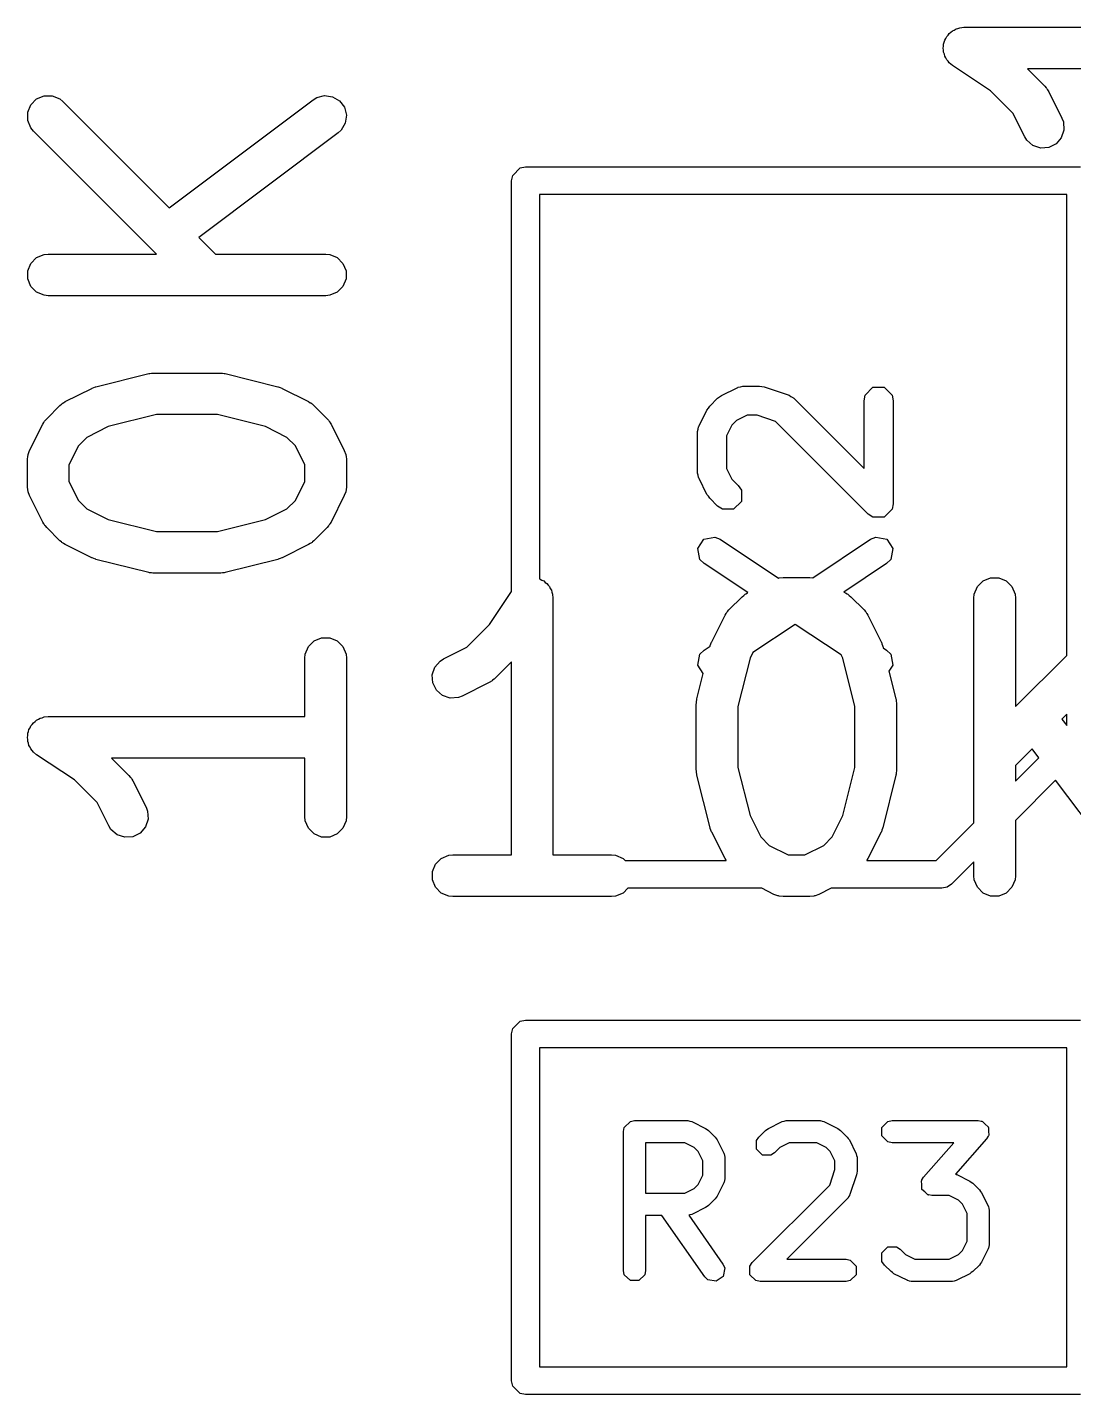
# Model space of a CAD drawing. Header units: inches. Extents: x 1.92 to 4.46, y -4.34 to -2.08.
# Drawn here: x 3.3535 to 3.502, y -3.0404 to -2.8464 of the extents above; entities that cross this region are included whole.
import ezdxf

# ---------------------------------------------------------------- set-up
doc = ezdxf.new("R2010")
doc.units = ezdxf.units.IN
doc.header["$MEASUREMENT"] = 0
doc.layers.add('BLACK', color=250, linetype='CONTINUOUS')

msp = doc.modelspace()

# ---------------------------------------------------------------- linework, layer by layer
at = {"layer": 'BLACK', "linetype": 'CONTINUOUS'}
for p, q in [((3.48384, -2.84794), (3.48396, -2.84767)), ((3.48396, -2.84767), (3.48416, -2.84746)), ((3.48416, -2.84746), (3.48432, -2.84722)), ((3.48432, -2.84722), (3.48456, -2.84706)), ((3.48456, -2.84706), (3.48477, -2.84685)), ((3.48477, -2.84685), (3.48504, -2.84674)), ((3.48504, -2.84674), (3.48528, -2.84658)), ((3.48528, -2.84658), (3.48556, -2.84652)), ((3.48556, -2.84652), (3.48583, -2.84641)), ((3.48583, -2.84641), (3.4864, -2.84635)), ((3.4864, -2.84635), (3.48641, -2.84635)), ((3.48641, -2.84635), (3.48641, -2.84635)), ((3.48641, -2.84635), (3.48641, -2.84635)), ((3.48641, -2.84635), (3.52283, -2.84635)), ((3.48346, -2.84931), (3.48351, -2.84902)), ((3.48351, -2.84959), (3.48346, -2.84931)), ((3.48351, -2.84873), (3.48362, -2.84846)), ((3.48351, -2.84902), (3.48351, -2.84873)), ((3.48351, -2.84988), (3.48351, -2.84959)), ((3.48362, -2.84846), (3.48368, -2.84818)), ((3.48368, -2.84818), (3.48384, -2.84794)), ((3.48363, -2.85015), (3.48351, -2.84988)), ((3.48368, -2.85044), (3.48363, -2.85015)), ((3.48384, -2.85068), (3.48368, -2.85044)), ((3.48396, -2.85095), (3.48384, -2.85068)), ((3.48416, -2.85115), (3.48396, -2.85095)), ((3.48432, -2.8514), (3.48416, -2.85115)), ((3.48477, -2.85176), (3.48432, -2.8514)), ((3.49015, -2.85535), (3.48477, -2.85176)), ((3.48477, -2.85176), (3.48477, -2.85176)), ((3.48477, -2.85176), (3.48477, -2.85176)), ((3.48477, -2.85176), (3.48477, -2.85176)), ((3.52283, -2.85226), (3.49541, -2.85226)), ((3.49541, -2.85226), (3.49787, -2.85472)), ((3.49336, -2.85855), (3.49015, -2.85535)), ((3.49787, -2.85472), (3.49806, -2.85494)), ((3.49806, -2.85494), (3.49812, -2.85499)), ((3.49812, -2.85499), (3.49817, -2.85508)), ((3.49817, -2.85508), (3.49824, -2.85516)), ((3.49824, -2.85516), (3.49827, -2.85524)), ((3.49827, -2.85524), (3.49843, -2.85548)), ((3.49843, -2.85548), (3.5003, -2.85923)), ((3.35359, -2.8584), (3.35403, -2.85734)), ((3.35403, -2.85734), (3.35485, -2.85652)), ((3.35485, -2.85652), (3.35591, -2.85608)), ((3.35591, -2.85608), (3.35706, -2.85608)), ((3.35706, -2.85608), (3.35813, -2.85652)), ((3.35813, -2.85652), (3.35858, -2.85689)), ((3.35858, -2.85689), (3.37364, -2.87195)), ((3.37364, -2.87195), (3.39409, -2.85662)), ((3.39409, -2.85662), (3.39458, -2.85632)), ((3.39458, -2.85632), (3.3957, -2.85603)), ((3.3957, -2.85603), (3.39684, -2.85619)), ((3.39684, -2.85619), (3.39783, -2.85678)), ((3.39783, -2.85678), (3.39852, -2.8577)), ((3.35359, -2.85956), (3.35359, -2.8584)), ((3.35403, -2.86062), (3.35359, -2.85956)), ((3.39852, -2.8577), (3.39881, -2.85882)), ((3.39881, -2.85882), (3.39864, -2.85996)), ((3.49502, -2.86188), (3.49336, -2.85855)), ((3.5003, -2.85923), (3.50051, -2.85977)), ((3.3544, -2.86107), (3.35403, -2.86062)), ((3.37186, -2.87852), (3.3544, -2.86107)), ((3.39763, -2.86134), (3.37786, -2.87617)), ((3.39806, -2.86095), (3.39763, -2.86134)), ((3.39864, -2.85996), (3.39806, -2.86095)), ((3.50059, -2.86092), (3.50022, -2.86202)), ((3.50051, -2.85977), (3.50059, -2.86092)), ((3.49533, -2.86237), (3.49502, -2.86188)), ((3.4962, -2.86312), (3.49533, -2.86237)), ((3.49729, -2.86348), (3.4962, -2.86312)), ((3.49844, -2.8634), (3.49729, -2.86348)), ((3.49947, -2.86289), (3.49844, -2.8634)), ((3.50022, -2.86202), (3.49947, -2.86289)), ((3.42239, -2.86736), (3.42346, -2.86629)), ((3.42346, -2.86629), (3.42421, -2.86614)), ((3.42421, -2.86614), (3.50295, -2.86614)), ((3.42224, -2.86811), (3.42239, -2.86736)), ((3.42224, -2.92639), (3.42224, -2.86811)), ((3.42618, -2.87008), (3.42618, -2.92461)), ((3.50098, -2.87008), (3.42618, -2.87008)), ((3.50098, -2.93546), (3.50098, -2.87008)), ((3.37786, -2.87617), (3.38021, -2.87852)), ((3.35485, -2.87902), (3.35591, -2.87858)), ((3.35591, -2.87858), (3.35649, -2.87852)), ((3.35649, -2.87852), (3.37186, -2.87852)), ((3.38021, -2.87852), (3.39586, -2.87852)), ((3.39586, -2.87852), (3.39644, -2.87858)), ((3.39644, -2.87858), (3.3975, -2.87902)), ((3.35359, -2.8809), (3.35403, -2.87984)), ((3.35359, -2.88205), (3.35359, -2.8809)), ((3.35403, -2.87984), (3.35485, -2.87902)), ((3.3975, -2.87902), (3.39831, -2.87984)), ((3.39831, -2.87984), (3.39876, -2.8809)), ((3.39876, -2.8809), (3.39876, -2.88205)), ((3.35403, -2.88312), (3.35359, -2.88205)), ((3.39876, -2.88205), (3.39831, -2.88312)), ((3.35485, -2.88393), (3.35403, -2.88312)), ((3.35591, -2.88437), (3.35485, -2.88393)), ((3.35649, -2.88443), (3.35591, -2.88437)), ((3.39586, -2.88443), (3.35649, -2.88443)), ((3.39644, -2.88437), (3.39586, -2.88443)), ((3.3975, -2.88393), (3.39644, -2.88437)), ((3.39831, -2.88312), (3.3975, -2.88393)), ((3.36327, -2.89736), (3.37077, -2.89549)), ((3.37077, -2.89549), (3.37087, -2.89547)), ((3.37087, -2.89547), (3.37091, -2.89545)), ((3.37091, -2.89545), (3.37113, -2.89543)), ((3.37113, -2.89543), (3.37134, -2.8954)), ((3.37134, -2.8954), (3.37139, -2.89541)), ((3.37139, -2.89541), (3.37149, -2.8954)), ((3.37149, -2.8954), (3.38086, -2.8954)), ((3.38086, -2.8954), (3.38096, -2.89541)), ((3.38096, -2.89541), (3.381, -2.8954)), ((3.381, -2.8954), (3.38122, -2.89543)), ((3.38122, -2.89543), (3.38144, -2.89545)), ((3.38144, -2.89545), (3.38148, -2.89547)), ((3.38148, -2.89547), (3.38158, -2.89549)), ((3.38158, -2.89549), (3.38908, -2.89736)), ((3.35892, -2.89946), (3.36267, -2.89758)), ((3.36267, -2.89758), (3.36271, -2.89757)), ((3.36271, -2.89757), (3.36273, -2.89756)), ((3.36273, -2.89756), (3.36297, -2.89747)), ((3.36297, -2.89747), (3.36321, -2.89738)), ((3.36321, -2.89738), (3.36323, -2.89738)), ((3.36323, -2.89738), (3.36327, -2.89736)), ((3.38908, -2.89736), (3.38912, -2.89738)), ((3.38912, -2.89738), (3.38914, -2.89738)), ((3.38914, -2.89738), (3.38938, -2.89747)), ((3.38938, -2.89747), (3.38962, -2.89756)), ((3.38962, -2.89756), (3.38964, -2.89757)), ((3.38964, -2.89757), (3.38968, -2.89758)), ((3.38968, -2.89758), (3.39343, -2.89946)), ((3.452, -2.8986), (3.45425, -2.89748)), ((3.45425, -2.89748), (3.45435, -2.89745)), ((3.45435, -2.89745), (3.45438, -2.89742)), ((3.45438, -2.89742), (3.45471, -2.89735)), ((3.45471, -2.89735), (3.45503, -2.89726)), ((3.45503, -2.89726), (3.45507, -2.89728)), ((3.45507, -2.89728), (3.45517, -2.89726)), ((3.45517, -2.89726), (3.45742, -2.89726)), ((3.45742, -2.89726), (3.45775, -2.89732)), ((3.45775, -2.89732), (3.45808, -2.89736)), ((3.45808, -2.89736), (3.46145, -2.89849)), ((3.47239, -2.89853), (3.4735, -2.89742)), ((3.4735, -2.89742), (3.47509, -2.89742)), ((3.47509, -2.89742), (3.47621, -2.89853)), ((3.35628, -2.90189), (3.35815, -2.90001)), ((3.35815, -2.90001), (3.35838, -2.89983)), ((3.35838, -2.89983), (3.35843, -2.89977)), ((3.35843, -2.89977), (3.35852, -2.89971)), ((3.35852, -2.89971), (3.3586, -2.89964)), ((3.3586, -2.89964), (3.35867, -2.89961)), ((3.35867, -2.89961), (3.35892, -2.89946)), ((3.39343, -2.89946), (3.39368, -2.89961)), ((3.39368, -2.89961), (3.39375, -2.89964)), ((3.39375, -2.89964), (3.39383, -2.89971)), ((3.39383, -2.89971), (3.39392, -2.89977)), ((3.39392, -2.89977), (3.39397, -2.89983)), ((3.39397, -2.89983), (3.3942, -2.90001)), ((3.3942, -2.90001), (3.39607, -2.90189)), ((3.45015, -2.90039), (3.45034, -2.90011)), ((3.45034, -2.90011), (3.45146, -2.89899)), ((3.45146, -2.89899), (3.45174, -2.8988)), ((3.45174, -2.8988), (3.452, -2.8986)), ((3.46145, -2.89849), (3.46154, -2.89854)), ((3.46154, -2.89854), (3.46159, -2.89854)), ((3.46159, -2.89854), (3.46186, -2.89872)), ((3.46186, -2.89872), (3.46215, -2.89889)), ((3.46215, -2.89889), (3.46217, -2.89893)), ((3.46217, -2.89893), (3.46226, -2.89899)), ((3.46226, -2.89899), (3.47223, -2.90896)), ((3.47223, -2.89933), (3.47239, -2.89853)), ((3.47223, -2.90896), (3.47223, -2.89933)), ((3.47621, -2.89853), (3.47636, -2.89933)), ((3.47636, -2.89933), (3.47636, -2.91395)), ((3.35598, -2.90225), (3.35603, -2.90216)), ((3.35603, -2.90216), (3.35609, -2.90211)), ((3.35609, -2.90211), (3.35628, -2.90189)), ((3.37185, -2.9013), (3.36502, -2.90301)), ((3.3805, -2.9013), (3.37185, -2.9013)), ((3.38733, -2.90301), (3.3805, -2.9013)), ((3.39607, -2.90189), (3.39626, -2.90211)), ((3.39626, -2.90211), (3.39632, -2.90216)), ((3.39632, -2.90216), (3.39637, -2.90225)), ((3.44882, -2.9029), (3.44995, -2.90065)), ((3.44995, -2.90065), (3.45015, -2.90039)), ((3.45415, -2.90215), (3.4535, -2.9028)), ((3.45566, -2.90139), (3.45415, -2.90215)), ((3.45709, -2.90139), (3.45566, -2.90139)), ((3.45968, -2.90226), (3.45709, -2.90139)), ((3.35385, -2.9064), (3.35572, -2.90265)), ((3.35572, -2.90265), (3.35588, -2.90241)), ((3.35588, -2.90241), (3.35591, -2.90233)), ((3.35591, -2.90233), (3.35598, -2.90225)), ((3.36502, -2.90301), (3.36199, -2.90453)), ((3.39036, -2.90453), (3.38733, -2.90301)), ((3.39637, -2.90225), (3.39644, -2.90233)), ((3.39644, -2.90233), (3.39647, -2.90241)), ((3.39647, -2.90241), (3.39663, -2.90265)), ((3.39663, -2.90265), (3.3985, -2.9064)), ((3.44861, -2.90368), (3.4487, -2.90336)), ((3.44863, -2.90372), (3.44861, -2.90368)), ((3.44861, -2.90382), (3.44863, -2.90372)), ((3.44861, -2.90945), (3.44861, -2.90382)), ((3.4487, -2.90336), (3.44876, -2.90303)), ((3.44876, -2.90303), (3.4488, -2.903)), ((3.4488, -2.903), (3.44882, -2.9029)), ((3.4535, -2.9028), (3.45274, -2.90431)), ((3.47283, -2.91541), (3.45968, -2.90226)), ((3.36079, -2.90572), (3.35944, -2.90842)), ((3.36199, -2.90453), (3.36079, -2.90572)), ((3.39156, -2.90572), (3.39036, -2.90453)), ((3.39291, -2.90842), (3.39156, -2.90572)), ((3.45274, -2.90431), (3.45274, -2.90896)), ((3.35354, -2.90772), (3.35359, -2.90715)), ((3.35354, -2.91147), (3.35354, -2.90772)), ((3.35359, -2.90715), (3.35363, -2.90705)), ((3.35363, -2.90705), (3.35364, -2.90694)), ((3.35364, -2.90694), (3.35385, -2.9064)), ((3.3985, -2.9064), (3.39871, -2.90694)), ((3.39871, -2.90694), (3.39871, -2.90705)), ((3.39871, -2.90705), (3.39876, -2.90715)), ((3.39876, -2.90715), (3.39881, -2.90772)), ((3.39881, -2.90772), (3.39881, -2.91147)), ((3.35944, -2.90842), (3.35944, -2.91078)), ((3.39291, -2.91078), (3.39291, -2.90842)), ((3.44863, -2.90955), (3.44861, -2.90945)), ((3.44861, -2.9096), (3.44863, -2.90955)), ((3.4487, -2.90991), (3.44861, -2.9096)), ((3.44876, -2.91024), (3.4487, -2.90991)), ((3.45274, -2.90896), (3.4535, -2.91047)), ((3.35359, -2.91205), (3.35354, -2.91147)), ((3.35944, -2.91078), (3.36079, -2.91347)), ((3.39156, -2.91347), (3.39291, -2.91078)), ((3.39881, -2.91147), (3.39876, -2.91205)), ((3.4488, -2.91027), (3.44876, -2.91024)), ((3.44882, -2.91037), (3.4488, -2.91027)), ((3.44995, -2.91262), (3.44882, -2.91037)), ((3.4535, -2.91047), (3.45438, -2.91136)), ((3.45438, -2.91136), (3.45483, -2.91203)), ((3.35363, -2.91215), (3.35359, -2.91205)), ((3.35364, -2.91225), (3.35363, -2.91215)), ((3.35385, -2.91279), (3.35364, -2.91225)), ((3.35572, -2.91654), (3.35385, -2.91279)), ((3.36079, -2.91347), (3.36199, -2.91467)), ((3.39036, -2.91467), (3.39156, -2.91347)), ((3.3985, -2.91279), (3.39663, -2.91654)), ((3.39871, -2.91225), (3.3985, -2.91279)), ((3.39876, -2.91205), (3.39871, -2.91215)), ((3.39871, -2.91215), (3.39871, -2.91225)), ((3.45015, -2.91288), (3.44995, -2.91262)), ((3.45034, -2.91316), (3.45015, -2.91288)), ((3.45146, -2.91428), (3.45034, -2.91316)), ((3.45483, -2.91361), (3.45371, -2.91473)), ((3.45483, -2.91203), (3.45483, -2.91361)), ((3.36199, -2.91467), (3.36502, -2.91619)), ((3.38733, -2.91619), (3.39036, -2.91467)), ((3.45213, -2.91473), (3.45146, -2.91428)), ((3.45371, -2.91473), (3.45213, -2.91473)), ((3.4735, -2.91586), (3.47283, -2.91541)), ((3.47621, -2.91474), (3.47509, -2.91586)), ((3.47636, -2.91395), (3.47621, -2.91474)), ((3.35588, -2.91679), (3.35572, -2.91654)), ((3.35591, -2.91686), (3.35588, -2.91679)), ((3.35598, -2.91694), (3.35591, -2.91686)), ((3.35603, -2.91703), (3.35598, -2.91694)), ((3.35609, -2.91708), (3.35603, -2.91703)), ((3.35628, -2.91731), (3.35609, -2.91708)), ((3.35815, -2.91919), (3.35628, -2.91731)), ((3.36502, -2.91619), (3.37185, -2.91789)), ((3.3805, -2.91789), (3.38733, -2.91619)), ((3.39607, -2.91731), (3.3942, -2.91919)), ((3.39626, -2.91708), (3.39607, -2.91731)), ((3.39632, -2.91703), (3.39626, -2.91708)), ((3.39637, -2.91694), (3.39632, -2.91703)), ((3.39644, -2.91686), (3.39637, -2.91694)), ((3.39647, -2.91679), (3.39644, -2.91686)), ((3.39663, -2.91654), (3.39647, -2.91679)), ((3.47509, -2.91586), (3.4735, -2.91586)), ((3.35838, -2.91937), (3.35815, -2.91919)), ((3.35843, -2.91943), (3.35838, -2.91937)), ((3.35852, -2.91949), (3.35843, -2.91943)), ((3.3586, -2.91955), (3.35852, -2.91949)), ((3.35867, -2.91958), (3.3586, -2.91955)), ((3.35892, -2.91974), (3.35867, -2.91958)), ((3.37185, -2.91789), (3.3805, -2.91789)), ((3.39368, -2.91958), (3.39343, -2.91974)), ((3.39375, -2.91955), (3.39368, -2.91958)), ((3.39383, -2.91949), (3.39375, -2.91955)), ((3.39392, -2.91943), (3.39383, -2.91949)), ((3.39397, -2.91937), (3.39392, -2.91943)), ((3.3942, -2.91919), (3.39397, -2.91937)), ((3.44865, -2.9203), (3.44952, -2.91898)), ((3.44952, -2.91898), (3.45107, -2.91867)), ((3.45107, -2.91867), (3.45182, -2.91898)), ((3.45182, -2.91898), (3.4601, -2.9245)), ((3.46495, -2.92444), (3.47315, -2.91898)), ((3.47315, -2.91898), (3.47389, -2.91867)), ((3.47389, -2.91867), (3.47545, -2.91898)), ((3.47545, -2.91898), (3.47632, -2.9203)), ((3.36267, -2.92161), (3.35892, -2.91974)), ((3.36271, -2.92163), (3.36267, -2.92161)), ((3.36273, -2.92164), (3.36271, -2.92163)), ((3.36297, -2.92173), (3.36273, -2.92164)), ((3.38962, -2.92164), (3.38938, -2.92173)), ((3.38964, -2.92163), (3.38962, -2.92164)), ((3.38968, -2.92161), (3.38964, -2.92163)), ((3.39343, -2.91974), (3.38968, -2.92161)), ((3.44896, -2.92185), (3.44865, -2.9203)), ((3.47632, -2.9203), (3.47601, -2.92185)), ((3.36321, -2.92182), (3.36297, -2.92173)), ((3.36323, -2.92182), (3.36321, -2.92182)), ((3.36327, -2.92184), (3.36323, -2.92182)), ((3.37077, -2.92371), (3.36327, -2.92184)), ((3.38908, -2.92184), (3.38158, -2.92371)), ((3.38912, -2.92182), (3.38908, -2.92184)), ((3.38914, -2.92182), (3.38912, -2.92182)), ((3.38938, -2.92173), (3.38914, -2.92182)), ((3.44953, -2.92242), (3.44896, -2.92185)), ((3.45575, -2.92656), (3.44953, -2.92242)), ((3.47544, -2.92242), (3.46936, -2.92647)), ((3.47601, -2.92185), (3.47544, -2.92242)), ((3.37087, -2.92373), (3.37077, -2.92371)), ((3.37091, -2.92374), (3.37087, -2.92373)), ((3.37113, -2.92376), (3.37091, -2.92374)), ((3.37134, -2.9238), (3.37113, -2.92376)), ((3.37139, -2.92379), (3.37134, -2.9238)), ((3.37149, -2.9238), (3.37139, -2.92379)), ((3.38086, -2.9238), (3.37149, -2.9238)), ((3.38096, -2.92379), (3.38086, -2.9238)), ((3.381, -2.9238), (3.38096, -2.92379)), ((3.38122, -2.92376), (3.381, -2.9238)), ((3.38144, -2.92374), (3.38122, -2.92376)), ((3.38148, -2.92373), (3.38144, -2.92374)), ((3.38158, -2.92371), (3.38148, -2.92373)), ((3.42618, -2.92461), (3.42628, -2.92463)), ((3.42628, -2.92463), (3.42652, -2.92479)), ((3.42652, -2.92479), (3.42679, -2.9249)), ((3.42679, -2.9249), (3.42699, -2.9251)), ((3.42699, -2.9251), (3.42724, -2.92526)), ((3.42724, -2.92526), (3.4274, -2.92551)), ((3.4274, -2.92551), (3.42761, -2.92571)), ((3.4601, -2.9245), (3.46019, -2.92446)), ((3.46019, -2.92446), (3.46077, -2.9244)), ((3.46077, -2.9244), (3.46452, -2.9244)), ((3.46452, -2.9244), (3.46495, -2.92444)), ((3.48831, -2.92571), (3.48913, -2.9249)), ((3.48913, -2.9249), (3.49019, -2.92446)), ((3.49019, -2.92446), (3.49134, -2.92446)), ((3.49134, -2.92446), (3.49241, -2.9249)), ((3.49241, -2.9249), (3.49322, -2.92571)), ((3.41911, -2.9311), (3.42224, -2.92639)), ((3.42761, -2.92571), (3.42772, -2.92598)), ((3.42772, -2.92598), (3.42788, -2.92622)), ((3.42788, -2.92622), (3.42793, -2.92651)), ((3.42793, -2.92651), (3.42805, -2.92678)), ((3.42805, -2.92678), (3.4281, -2.92735)), ((3.4281, -2.92735), (3.4281, -2.92735)), ((3.4281, -2.92735), (3.4281, -2.92735)), ((3.4281, -2.92735), (3.4281, -2.92736)), ((3.4281, -2.92736), (3.4281, -2.96377)), ((3.45306, -2.92902), (3.45493, -2.92714)), ((3.45493, -2.92714), (3.45516, -2.92696)), ((3.45516, -2.92696), (3.45521, -2.9269)), ((3.45521, -2.9269), (3.4553, -2.92684)), ((3.4553, -2.92684), (3.45538, -2.92677)), ((3.45538, -2.92677), (3.45545, -2.92674)), ((3.45545, -2.92674), (3.4557, -2.92659)), ((3.4557, -2.92659), (3.45575, -2.92656)), ((3.46936, -2.92647), (3.46959, -2.92659)), ((3.46959, -2.92659), (3.46984, -2.92674)), ((3.46984, -2.92674), (3.46991, -2.92677)), ((3.46991, -2.92677), (3.46999, -2.92684)), ((3.46999, -2.92684), (3.47008, -2.9269)), ((3.47008, -2.9269), (3.47013, -2.92696)), ((3.47013, -2.92696), (3.47036, -2.92714)), ((3.47036, -2.92714), (3.47223, -2.92902)), ((3.48781, -2.92736), (3.48787, -2.92678)), ((3.48781, -2.95921), (3.48781, -2.92736)), ((3.48787, -2.92678), (3.48831, -2.92571)), ((3.49322, -2.92571), (3.49366, -2.92678)), ((3.49366, -2.92678), (3.49372, -2.92736)), ((3.49372, -2.92736), (3.49372, -2.94272)), ((3.45269, -2.92946), (3.45276, -2.92938)), ((3.45276, -2.92938), (3.45281, -2.92929)), ((3.45281, -2.92929), (3.45287, -2.92924)), ((3.45287, -2.92924), (3.45306, -2.92902)), ((3.47223, -2.92902), (3.47242, -2.92924)), ((3.47242, -2.92924), (3.47248, -2.92929)), ((3.47248, -2.92929), (3.47253, -2.92938)), ((3.47253, -2.92938), (3.4726, -2.92946)), ((3.4159, -2.9343), (3.41911, -2.9311)), ((3.45063, -2.93353), (3.45251, -2.92978)), ((3.45251, -2.92978), (3.45266, -2.92954)), ((3.45266, -2.92954), (3.45269, -2.92946)), ((3.46248, -2.93106), (3.45647, -2.93507)), ((3.46899, -2.93539), (3.46248, -2.93106)), ((3.4726, -2.92946), (3.47263, -2.92954)), ((3.47263, -2.92954), (3.47279, -2.92978)), ((3.47279, -2.92978), (3.47466, -2.93353)), ((3.39422, -2.93339), (3.39528, -2.93295)), ((3.39528, -2.93295), (3.39644, -2.93295)), ((3.39644, -2.93295), (3.3975, -2.93339)), ((3.39296, -2.93527), (3.3934, -2.93421)), ((3.3934, -2.93421), (3.39422, -2.93339)), ((3.3975, -2.93339), (3.39831, -2.93421)), ((3.39831, -2.93421), (3.39876, -2.93527)), ((3.41258, -2.93596), (3.4159, -2.9343)), ((3.44896, -2.9353), (3.44953, -2.93473)), ((3.44953, -2.93473), (3.45041, -2.93414)), ((3.45041, -2.93414), (3.45042, -2.9341)), ((3.45041, -2.93414), (3.45041, -2.93414)), ((3.45042, -2.93407), (3.45052, -2.93383)), ((3.45042, -2.9341), (3.45042, -2.93407)), ((3.45052, -2.93383), (3.4506, -2.93359)), ((3.4506, -2.93359), (3.45061, -2.93358)), ((3.45061, -2.93358), (3.45063, -2.93353)), ((3.45647, -2.93507), (3.45606, -2.93588)), ((3.47466, -2.93353), (3.47468, -2.93358)), ((3.47468, -2.93358), (3.47469, -2.93359)), ((3.47469, -2.93359), (3.47478, -2.93383)), ((3.47478, -2.93383), (3.47487, -2.93407)), ((3.47487, -2.93407), (3.47487, -2.9341)), ((3.47487, -2.9341), (3.47488, -2.93414)), ((3.47488, -2.93414), (3.47495, -2.9344)), ((3.47495, -2.9344), (3.47544, -2.93473)), ((3.47544, -2.93473), (3.47601, -2.9353)), ((3.39291, -2.93585), (3.39296, -2.93527)), ((3.39291, -2.94414), (3.39291, -2.93585)), ((3.39876, -2.93527), (3.39881, -2.93585)), ((3.39881, -2.93585), (3.39881, -2.95834)), ((3.41097, -2.93823), (3.41134, -2.93714)), ((3.41134, -2.93714), (3.41209, -2.93627)), ((3.41209, -2.93627), (3.41258, -2.93596)), ((3.4222, -2.93636), (3.41974, -2.93882)), ((3.4222, -2.96377), (3.4222, -2.93636)), ((3.44865, -2.93685), (3.44896, -2.9353)), ((3.44943, -2.93803), (3.44865, -2.93685)), ((3.45606, -2.93588), (3.45435, -2.94272)), ((3.46923, -2.93588), (3.46899, -2.93539)), ((3.47094, -2.94272), (3.46923, -2.93588)), ((3.47632, -2.93685), (3.47577, -2.93768)), ((3.47601, -2.9353), (3.47632, -2.93685)), ((3.49372, -2.94272), (3.50098, -2.93546)), ((3.41105, -2.93938), (3.41097, -2.93823)), ((3.41946, -2.93906), (3.41937, -2.93912)), ((3.41951, -2.939), (3.41946, -2.93906)), ((3.41974, -2.93882), (3.41951, -2.939)), ((3.44853, -2.94164), (3.44943, -2.93803)), ((3.47577, -2.93768), (3.47676, -2.94164)), ((3.41157, -2.94041), (3.41105, -2.93938)), ((3.41244, -2.94117), (3.41157, -2.94041)), ((3.41897, -2.93937), (3.41522, -2.94124)), ((3.41922, -2.93921), (3.41897, -2.93937)), ((3.41929, -2.93918), (3.41922, -2.93921)), ((3.41937, -2.93912), (3.41929, -2.93918)), ((3.41353, -2.94153), (3.41244, -2.94117)), ((3.41468, -2.94145), (3.41353, -2.94153)), ((3.41522, -2.94124), (3.41468, -2.94145)), ((3.44844, -2.94235), (3.44845, -2.94225)), ((3.44844, -2.95173), (3.44844, -2.94235)), ((3.44845, -2.94221), (3.44848, -2.94199)), ((3.44845, -2.94225), (3.44845, -2.94221)), ((3.44848, -2.94199), (3.4485, -2.94178)), ((3.4485, -2.94178), (3.44852, -2.94174)), ((3.44852, -2.94174), (3.44853, -2.94164)), ((3.45435, -2.94272), (3.45435, -2.95136)), ((3.47094, -2.95136), (3.47094, -2.94272)), ((3.47676, -2.94164), (3.47677, -2.94174)), ((3.47677, -2.94174), (3.47679, -2.94178)), ((3.47679, -2.94178), (3.47681, -2.94199)), ((3.47681, -2.94199), (3.47684, -2.94221)), ((3.47684, -2.94221), (3.47684, -2.94225)), ((3.47684, -2.94225), (3.47685, -2.94235)), ((3.47685, -2.94235), (3.47685, -2.95173)), ((3.3544, -2.94501), (3.35464, -2.94485)), ((3.35464, -2.94485), (3.35485, -2.94464)), ((3.35485, -2.94464), (3.35512, -2.94453)), ((3.35512, -2.94453), (3.35536, -2.94437)), ((3.35536, -2.94437), (3.35564, -2.94431)), ((3.35564, -2.94431), (3.35591, -2.9442)), ((3.35591, -2.9442), (3.35648, -2.94414)), ((3.35648, -2.94414), (3.35649, -2.94414)), ((3.35649, -2.94414), (3.35649, -2.94414)), ((3.35649, -2.94414), (3.35649, -2.94414)), ((3.35649, -2.94414), (3.39291, -2.94414)), ((3.50098, -2.94381), (3.50029, -2.9445)), ((3.50029, -2.9445), (3.50098, -2.94543)), ((3.50098, -2.94543), (3.50098, -2.94381)), ((3.35354, -2.9471), (3.35359, -2.94681)), ((3.35359, -2.94652), (3.3537, -2.94625)), ((3.35359, -2.94681), (3.35359, -2.94652)), ((3.3537, -2.94625), (3.35376, -2.94597)), ((3.35376, -2.94597), (3.35392, -2.94572)), ((3.35392, -2.94572), (3.35403, -2.94545)), ((3.35403, -2.94545), (3.35424, -2.94525)), ((3.35424, -2.94525), (3.3544, -2.94501)), ((3.35359, -2.94738), (3.35354, -2.9471)), ((3.35359, -2.94767), (3.35359, -2.94738)), ((3.3537, -2.94794), (3.35359, -2.94767)), ((3.35376, -2.94823), (3.3537, -2.94794)), ((3.35392, -2.94847), (3.35376, -2.94823)), ((3.35403, -2.94873), (3.35392, -2.94847)), ((3.35424, -2.94894), (3.35403, -2.94873)), ((3.49607, -2.94872), (3.49372, -2.95108)), ((3.49702, -2.94999), (3.49607, -2.94872)), ((3.3544, -2.94918), (3.35424, -2.94894)), ((3.35485, -2.94955), (3.3544, -2.94918)), ((3.36023, -2.95314), (3.35485, -2.94955)), ((3.35485, -2.94955), (3.35485, -2.94955)), ((3.35485, -2.94955), (3.35485, -2.94955)), ((3.35485, -2.94955), (3.35485, -2.94955)), ((3.39291, -2.95005), (3.36549, -2.95005)), ((3.36549, -2.95005), (3.36795, -2.95251)), ((3.39291, -2.95834), (3.39291, -2.95005)), ((3.49372, -2.9533), (3.49702, -2.94999)), ((3.36795, -2.95251), (3.36814, -2.95273)), ((3.44845, -2.95183), (3.44844, -2.95173)), ((3.44845, -2.95187), (3.44845, -2.95183)), ((3.44848, -2.95209), (3.44845, -2.95187)), ((3.4485, -2.9523), (3.44848, -2.95209)), ((3.44852, -2.95234), (3.4485, -2.9523)), ((3.44853, -2.95244), (3.44852, -2.95234)), ((3.45041, -2.95994), (3.44853, -2.95244)), ((3.45435, -2.95136), (3.45606, -2.9582)), ((3.46923, -2.9582), (3.47094, -2.95136)), ((3.47676, -2.95244), (3.47488, -2.95994)), ((3.47677, -2.95234), (3.47676, -2.95244)), ((3.47679, -2.9523), (3.47677, -2.95234)), ((3.47681, -2.95209), (3.47679, -2.9523)), ((3.47684, -2.95187), (3.47681, -2.95209)), ((3.47685, -2.95173), (3.47684, -2.95183)), ((3.47684, -2.95183), (3.47684, -2.95187)), ((3.49372, -2.95108), (3.49372, -2.9533)), ((3.36344, -2.95634), (3.36023, -2.95314)), ((3.36814, -2.95273), (3.3682, -2.95278)), ((3.3682, -2.95278), (3.36825, -2.95287)), ((3.36825, -2.95287), (3.36832, -2.95295)), ((3.36832, -2.95295), (3.36835, -2.95302)), ((3.36835, -2.95302), (3.3685, -2.95327)), ((3.3685, -2.95327), (3.37038, -2.95702)), ((3.49941, -2.95318), (3.49372, -2.95887)), ((3.5109, -2.9685), (3.49941, -2.95318)), ((3.3651, -2.95966), (3.36344, -2.95634)), ((3.37038, -2.95702), (3.37059, -2.95756)), ((3.37059, -2.95756), (3.37067, -2.95871)), ((3.39296, -2.95892), (3.39291, -2.95834)), ((3.39881, -2.95834), (3.39876, -2.95892)), ((3.45606, -2.9582), (3.45757, -2.96123)), ((3.46772, -2.96123), (3.46923, -2.9582)), ((3.3654, -2.96015), (3.3651, -2.95966)), ((3.36628, -2.96091), (3.3654, -2.96015)), ((3.3703, -2.9598), (3.36955, -2.96068)), ((3.37067, -2.95871), (3.3703, -2.9598)), ((3.3934, -2.95998), (3.39296, -2.95892)), ((3.39422, -2.9608), (3.3934, -2.95998)), ((3.39831, -2.95998), (3.3975, -2.9608)), ((3.39876, -2.95892), (3.39831, -2.95998)), ((3.45042, -2.95998), (3.45041, -2.95994)), ((3.45042, -2.96001), (3.45042, -2.95998)), ((3.45052, -2.96025), (3.45042, -2.96001)), ((3.4506, -2.96049), (3.45052, -2.96025)), ((3.47478, -2.96025), (3.47469, -2.96049)), ((3.47487, -2.96001), (3.47478, -2.96025)), ((3.47488, -2.95994), (3.47487, -2.95998)), ((3.47487, -2.95998), (3.47487, -2.96001)), ((3.48245, -2.96457), (3.48781, -2.95921)), ((3.49372, -2.95887), (3.49372, -2.96673)), ((3.36737, -2.96127), (3.36628, -2.96091)), ((3.36852, -2.96119), (3.36737, -2.96127)), ((3.36955, -2.96068), (3.36852, -2.96119)), ((3.39528, -2.96124), (3.39422, -2.9608)), ((3.39644, -2.96124), (3.39528, -2.96124)), ((3.3975, -2.9608), (3.39644, -2.96124)), ((3.45061, -2.9605), (3.4506, -2.96049)), ((3.45063, -2.96055), (3.45061, -2.9605)), ((3.45251, -2.9643), (3.45063, -2.96055)), ((3.45757, -2.96123), (3.45877, -2.96242)), ((3.46652, -2.96242), (3.46772, -2.96123)), ((3.47466, -2.96055), (3.47279, -2.9643)), ((3.47468, -2.9605), (3.47466, -2.96055)), ((3.47469, -2.96049), (3.47468, -2.9605)), ((3.41145, -2.96508), (3.41226, -2.96427)), ((3.41226, -2.96427), (3.41333, -2.96383)), ((3.41333, -2.96383), (3.4139, -2.96377)), ((3.4139, -2.96377), (3.4222, -2.96377)), ((3.4281, -2.96377), (3.4364, -2.96377)), ((3.4364, -2.96377), (3.43697, -2.96383)), ((3.43697, -2.96383), (3.43804, -2.96427)), ((3.43804, -2.96427), (3.43834, -2.96457)), ((3.45266, -2.96454), (3.45251, -2.9643)), ((3.45877, -2.96242), (3.46147, -2.96377)), ((3.46147, -2.96377), (3.46382, -2.96377)), ((3.46382, -2.96377), (3.46652, -2.96242)), ((3.47279, -2.9643), (3.47263, -2.96454)), ((3.41101, -2.96615), (3.41145, -2.96508)), ((3.41101, -2.9673), (3.41101, -2.96615)), ((3.43834, -2.96457), (3.45267, -2.96457)), ((3.45267, -2.96457), (3.45266, -2.96454)), ((3.47263, -2.96454), (3.47262, -2.96457)), ((3.47262, -2.96457), (3.48245, -2.96457)), ((3.48781, -2.96477), (3.48466, -2.96793)), ((3.48781, -2.96673), (3.48781, -2.96477)), ((3.41145, -2.96837), (3.41101, -2.9673)), ((3.48466, -2.96793), (3.48402, -2.96835)), ((3.48787, -2.9673), (3.48781, -2.96673)), ((3.48831, -2.96837), (3.48787, -2.9673)), ((3.49366, -2.9673), (3.49322, -2.96837)), ((3.49372, -2.96673), (3.49366, -2.9673)), ((3.41226, -2.96918), (3.41145, -2.96837)), ((3.41333, -2.96962), (3.41226, -2.96918)), ((3.4139, -2.96968), (3.41333, -2.96962)), ((3.4364, -2.96968), (3.4139, -2.96968)), ((3.43697, -2.96962), (3.4364, -2.96968)), ((3.43804, -2.96918), (3.43697, -2.96962)), ((3.43872, -2.9685), (3.43804, -2.96918)), ((3.45773, -2.9685), (3.43872, -2.9685)), ((3.45945, -2.96937), (3.45773, -2.9685)), ((3.45999, -2.96957), (3.45945, -2.96937)), ((3.4601, -2.96958), (3.45999, -2.96957)), ((3.46019, -2.96962), (3.4601, -2.96958)), ((3.46077, -2.96968), (3.46019, -2.96962)), ((3.46452, -2.96968), (3.46077, -2.96968)), ((3.4651, -2.96962), (3.46452, -2.96968)), ((3.46519, -2.96958), (3.4651, -2.96962)), ((3.4653, -2.96957), (3.46519, -2.96958)), ((3.46584, -2.96937), (3.4653, -2.96957)), ((3.46757, -2.9685), (3.46584, -2.96937)), ((3.48327, -2.9685), (3.46757, -2.9685)), ((3.48402, -2.96835), (3.48327, -2.9685)), ((3.48913, -2.96918), (3.48831, -2.96837)), ((3.49019, -2.96962), (3.48913, -2.96918)), ((3.49134, -2.96962), (3.49019, -2.96962)), ((3.49241, -2.96918), (3.49134, -2.96962)), ((3.49322, -2.96837), (3.49241, -2.96918)), ((3.42239, -2.98842), (3.42346, -2.98735)), ((3.42346, -2.98735), (3.42421, -2.9872)), ((3.42421, -2.9872), (3.50295, -2.9872)), ((3.42224, -2.98917), (3.42239, -2.98842)), ((3.42224, -3.03839), (3.42224, -2.98917)), ((3.42618, -2.99114), (3.42618, -3.03642)), ((3.50098, -2.99114), (3.42618, -2.99114)), ((3.50098, -3.03642), (3.50098, -2.99114)), ((3.4381, -3.00304), (3.43822, -3.00243)), ((3.4381, -3.02272), (3.4381, -3.00304)), ((3.43822, -3.00243), (3.43908, -3.00158)), ((3.43908, -3.00158), (3.43968, -3.00146)), ((3.43968, -3.00146), (3.44718, -3.00146)), ((3.44718, -3.00146), (3.44726, -3.00148)), ((3.44726, -3.00148), (3.44729, -3.00147)), ((3.44729, -3.00147), (3.44753, -3.00153)), ((3.44753, -3.00153), (3.44778, -3.00158)), ((3.44778, -3.00158), (3.44781, -3.00161)), ((3.44781, -3.00161), (3.44788, -3.00163)), ((3.44788, -3.00163), (3.44976, -3.00257)), ((3.44976, -3.00257), (3.44996, -3.00272)), ((3.44996, -3.00272), (3.45017, -3.00286)), ((3.45017, -3.00286), (3.4511, -3.0038)), ((3.45731, -3.0038), (3.45825, -3.00286)), ((3.45825, -3.00286), (3.45846, -3.00272)), ((3.45846, -3.00272), (3.45866, -3.00257)), ((3.45866, -3.00257), (3.46053, -3.00163)), ((3.46053, -3.00163), (3.46061, -3.00161)), ((3.46061, -3.00161), (3.46064, -3.00158)), ((3.46064, -3.00158), (3.46088, -3.00153)), ((3.46088, -3.00153), (3.46113, -3.00147)), ((3.46113, -3.00147), (3.46116, -3.00148)), ((3.46116, -3.00148), (3.46124, -3.00146)), ((3.46124, -3.00146), (3.46593, -3.00146)), ((3.46593, -3.00146), (3.466, -3.00148)), ((3.466, -3.00148), (3.46604, -3.00147)), ((3.46604, -3.00147), (3.46628, -3.00153)), ((3.46628, -3.00153), (3.46653, -3.00158)), ((3.46653, -3.00158), (3.46655, -3.00161)), ((3.46655, -3.00161), (3.46663, -3.00163)), ((3.46663, -3.00163), (3.46851, -3.00257)), ((3.46851, -3.00257), (3.4687, -3.00272)), ((3.4687, -3.00272), (3.46891, -3.00286)), ((3.46891, -3.00286), (3.46985, -3.0038)), ((3.47478, -3.00243), (3.47563, -3.00158)), ((3.47478, -3.00364), (3.47478, -3.00243)), ((3.47563, -3.00158), (3.47624, -3.00146)), ((3.47624, -3.00146), (3.48842, -3.00146)), ((3.48842, -3.00146), (3.48886, -3.00155)), ((3.48886, -3.00155), (3.48893, -3.00155)), ((3.48893, -3.00155), (3.48895, -3.00157)), ((3.48895, -3.00157), (3.48903, -3.00158)), ((3.48903, -3.00158), (3.48942, -3.00197)), ((3.48942, -3.00197), (3.48983, -3.00234)), ((3.48983, -3.00234), (3.48984, -3.0024)), ((3.48984, -3.0024), (3.48988, -3.00243)), ((3.48988, -3.00243), (3.48988, -3.00299)), ((3.48988, -3.00299), (3.48992, -3.00354)), ((3.44681, -3.00461), (3.44125, -3.00461)), ((3.44125, -3.00461), (3.44125, -3.01177)), ((3.44812, -3.00527), (3.44681, -3.00461)), ((3.4511, -3.0038), (3.45124, -3.00401)), ((3.45124, -3.00401), (3.4514, -3.00421)), ((3.4514, -3.00421), (3.45234, -3.00608)), ((3.45697, -3.00431), (3.45731, -3.0038)), ((3.45697, -3.00551), (3.45697, -3.00431)), ((3.46161, -3.00461), (3.4603, -3.00527)), ((3.46555, -3.00461), (3.46161, -3.00461)), ((3.46687, -3.00527), (3.46555, -3.00461)), ((3.46985, -3.0038), (3.46999, -3.00401)), ((3.46999, -3.00401), (3.47015, -3.00421)), ((3.47015, -3.00421), (3.47108, -3.00608)), ((3.47563, -3.00449), (3.47478, -3.00364)), ((3.47624, -3.00461), (3.47563, -3.00449)), ((3.48495, -3.00461), (3.47624, -3.00461)), ((3.48068, -3.0095), (3.48495, -3.00461)), ((3.48961, -3.00407), (3.48523, -3.00907)), ((3.48983, -3.00369), (3.48961, -3.00407)), ((3.48988, -3.00364), (3.48983, -3.00369)), ((3.48992, -3.00354), (3.48988, -3.00361)), ((3.48988, -3.00361), (3.48988, -3.00364)), ((3.4487, -3.00584), (3.44812, -3.00527)), ((3.44935, -3.00716), (3.4487, -3.00584)), ((3.45234, -3.00608), (3.45236, -3.00616)), ((3.45236, -3.00616), (3.45238, -3.00618)), ((3.45238, -3.00618), (3.45243, -3.00643)), ((3.45243, -3.00643), (3.4525, -3.00668)), ((3.4525, -3.00668), (3.45249, -3.00671)), ((3.45249, -3.00671), (3.4525, -3.00679)), ((3.4525, -3.00679), (3.4525, -3.0096)), ((3.45782, -3.00637), (3.45697, -3.00551)), ((3.45903, -3.00637), (3.45782, -3.00637)), ((3.45954, -3.00603), (3.45903, -3.00637)), ((3.4603, -3.00527), (3.45954, -3.00603)), ((3.46744, -3.00584), (3.46687, -3.00527)), ((3.4681, -3.00716), (3.46744, -3.00584)), ((3.47108, -3.00608), (3.47111, -3.00616)), ((3.47111, -3.00616), (3.47113, -3.00618)), ((3.47113, -3.00618), (3.47118, -3.00643)), ((3.47118, -3.00643), (3.47125, -3.00668)), ((3.47125, -3.00668), (3.47124, -3.00671)), ((3.47124, -3.00671), (3.47125, -3.00679)), ((3.47125, -3.00679), (3.47125, -3.00866)), ((3.44935, -3.00923), (3.44935, -3.00716)), ((3.46736, -3.01062), (3.4681, -3.00841)), ((3.4681, -3.00841), (3.4681, -3.00716)), ((3.4712, -3.00891), (3.47117, -3.00916)), ((3.47125, -3.00866), (3.4712, -3.00891)), ((3.44812, -3.01112), (3.4487, -3.01054)), ((3.4487, -3.01054), (3.44935, -3.00923)), ((3.45234, -3.0103), (3.4514, -3.01218)), ((3.45236, -3.01023), (3.45234, -3.0103)), ((3.45238, -3.0102), (3.45236, -3.01023)), ((3.45243, -3.00995), (3.45238, -3.0102)), ((3.4525, -3.00971), (3.45243, -3.00995)), ((3.4525, -3.0096), (3.45249, -3.00968)), ((3.45249, -3.00968), (3.4525, -3.00971)), ((3.45638, -3.02161), (3.46736, -3.01062)), ((3.47117, -3.00916), (3.47023, -3.01197)), ((3.48037, -3.01003), (3.48041, -3.00997)), ((3.48041, -3.01058), (3.48037, -3.01003)), ((3.48041, -3.00993), (3.48045, -3.00989)), ((3.48041, -3.00997), (3.48041, -3.00993)), ((3.48041, -3.01114), (3.48041, -3.01058)), ((3.48045, -3.00989), (3.48068, -3.0095)), ((3.48523, -3.00907), (3.48528, -3.00908)), ((3.48528, -3.00908), (3.4853, -3.00911)), ((3.4853, -3.00911), (3.48538, -3.00913)), ((3.48538, -3.00913), (3.48725, -3.01007)), ((3.48725, -3.01007), (3.48745, -3.01022)), ((3.48745, -3.01022), (3.48766, -3.01036)), ((3.48766, -3.01036), (3.4886, -3.0113)), ((3.44125, -3.01177), (3.44681, -3.01177)), ((3.44681, -3.01177), (3.44812, -3.01112)), ((3.4511, -3.01259), (3.45017, -3.01352)), ((3.45124, -3.01238), (3.4511, -3.01259)), ((3.4514, -3.01218), (3.45124, -3.01238)), ((3.46985, -3.01259), (3.46129, -3.02115)), ((3.4699, -3.01252), (3.46985, -3.01259)), ((3.46993, -3.01251), (3.4699, -3.01252)), ((3.47005, -3.01229), (3.46993, -3.01251)), ((3.47019, -3.01208), (3.47005, -3.01229)), ((3.47023, -3.01197), (3.47019, -3.01204)), ((3.47019, -3.01204), (3.47019, -3.01208)), ((3.48045, -3.01118), (3.48041, -3.01114)), ((3.48045, -3.01123), (3.48045, -3.01118)), ((3.48087, -3.0116), (3.48045, -3.01123)), ((3.48126, -3.01199), (3.48087, -3.0116)), ((3.48133, -3.01201), (3.48126, -3.01199)), ((3.48136, -3.01203), (3.48133, -3.01201)), ((3.48142, -3.01202), (3.48136, -3.01203)), ((3.48186, -3.01211), (3.48142, -3.01202)), ((3.4843, -3.01211), (3.48186, -3.01211)), ((3.48562, -3.01277), (3.4843, -3.01211)), ((3.48619, -3.01334), (3.48562, -3.01277)), ((3.4886, -3.0113), (3.48874, -3.01151)), ((3.48874, -3.01151), (3.48889, -3.01171)), ((3.48889, -3.01171), (3.48983, -3.01358)), ((3.44788, -3.01476), (3.44781, -3.01478)), ((3.44976, -3.01382), (3.44788, -3.01476)), ((3.44996, -3.01366), (3.44976, -3.01382)), ((3.45017, -3.01352), (3.44996, -3.01366)), ((3.48685, -3.01466), (3.48619, -3.01334)), ((3.48685, -3.0186), (3.48685, -3.01466)), ((3.48983, -3.01358), (3.48985, -3.01366)), ((3.48985, -3.01366), (3.48988, -3.01368)), ((3.48988, -3.01368), (3.48993, -3.01393)), ((3.48993, -3.01393), (3.48999, -3.01417)), ((3.48999, -3.01417), (3.48998, -3.01421)), ((3.48998, -3.01421), (3.49, -3.01429)), ((3.49, -3.01429), (3.49, -3.01897)), ((3.44355, -3.01492), (3.44125, -3.01492)), ((3.44125, -3.01492), (3.44125, -3.02272)), ((3.44964, -3.02363), (3.44355, -3.01492)), ((3.44753, -3.01485), (3.44737, -3.0149)), ((3.44737, -3.0149), (3.45222, -3.02182)), ((3.44778, -3.0148), (3.44753, -3.01485)), ((3.44781, -3.01478), (3.44778, -3.0148)), ((3.48619, -3.01991), (3.48685, -3.0186)), ((3.47478, -3.02025), (3.47563, -3.01939)), ((3.47478, -3.02145), (3.47478, -3.02025)), ((3.47563, -3.01939), (3.47684, -3.01939)), ((3.47684, -3.01939), (3.47735, -3.01973)), ((3.47735, -3.01973), (3.47811, -3.02049)), ((3.47811, -3.02049), (3.47942, -3.02115)), ((3.4843, -3.02115), (3.48562, -3.02049)), ((3.48562, -3.02049), (3.48619, -3.01991)), ((3.48983, -3.01968), (3.48889, -3.02155)), ((3.48985, -3.0196), (3.48983, -3.01968)), ((3.48988, -3.01958), (3.48985, -3.0196)), ((3.48993, -3.01933), (3.48988, -3.01958)), ((3.48999, -3.01908), (3.48993, -3.01933)), ((3.49, -3.01897), (3.48998, -3.01905)), ((3.48998, -3.01905), (3.48999, -3.01908)), ((3.45222, -3.02182), (3.45247, -3.02238)), ((3.45247, -3.02238), (3.45226, -3.02357)), ((3.45603, -3.02212), (3.45638, -3.02161)), ((3.45603, -3.02333), (3.45603, -3.02212)), ((3.46129, -3.02115), (3.46968, -3.02115)), ((3.46968, -3.02115), (3.47028, -3.02127)), ((3.47028, -3.02127), (3.47113, -3.02212)), ((3.47113, -3.02212), (3.47113, -3.02333)), ((3.47512, -3.02196), (3.47478, -3.02145)), ((3.47606, -3.0229), (3.47512, -3.02196)), ((3.47942, -3.02115), (3.4843, -3.02115)), ((3.4886, -3.02196), (3.48766, -3.0229)), ((3.48874, -3.02175), (3.4886, -3.02196)), ((3.48889, -3.02155), (3.48874, -3.02175)), ((3.43822, -3.02333), (3.4381, -3.02272)), ((3.43908, -3.02418), (3.43822, -3.02333)), ((3.44028, -3.02418), (3.43908, -3.02418)), ((3.44113, -3.02333), (3.44028, -3.02418)), ((3.44125, -3.02272), (3.44113, -3.02333)), ((3.45008, -3.02405), (3.44964, -3.02363)), ((3.45127, -3.02426), (3.45008, -3.02405)), ((3.45226, -3.02357), (3.45127, -3.02426)), ((3.45689, -3.02418), (3.45603, -3.02333)), ((3.45749, -3.0243), (3.45689, -3.02418)), ((3.46968, -3.0243), (3.45749, -3.0243)), ((3.47028, -3.02418), (3.46968, -3.0243)), ((3.47113, -3.02333), (3.47028, -3.02418)), ((3.47627, -3.02304), (3.47606, -3.0229)), ((3.47647, -3.02319), (3.47627, -3.02304)), ((3.47835, -3.02413), (3.47647, -3.02319)), ((3.47842, -3.02415), (3.47835, -3.02413)), ((3.47845, -3.02418), (3.47842, -3.02415)), ((3.47869, -3.02423), (3.47845, -3.02418)), ((3.47894, -3.02429), (3.47869, -3.02423)), ((3.47897, -3.02428), (3.47894, -3.02429)), ((3.47905, -3.0243), (3.47897, -3.02428)), ((3.48467, -3.0243), (3.47905, -3.0243)), ((3.48475, -3.02428), (3.48467, -3.0243)), ((3.48479, -3.02429), (3.48475, -3.02428)), ((3.48503, -3.02423), (3.48479, -3.02429)), ((3.48528, -3.02418), (3.48503, -3.02423)), ((3.4853, -3.02415), (3.48528, -3.02418)), ((3.48538, -3.02413), (3.4853, -3.02415)), ((3.48725, -3.02319), (3.48538, -3.02413)), ((3.48745, -3.02304), (3.48725, -3.02319)), ((3.48766, -3.0229), (3.48745, -3.02304)), ((3.42618, -3.03642), (3.50098, -3.03642)), ((3.42239, -3.03914), (3.42224, -3.03839)), ((3.42346, -3.0402), (3.42239, -3.03914)), ((3.42421, -3.04035), (3.42346, -3.0402)), ((3.50295, -3.04035), (3.42421, -3.04035))]:
    msp.add_line(p, q, dxfattribs=at)

doc.saveas('drawing.dxf')
